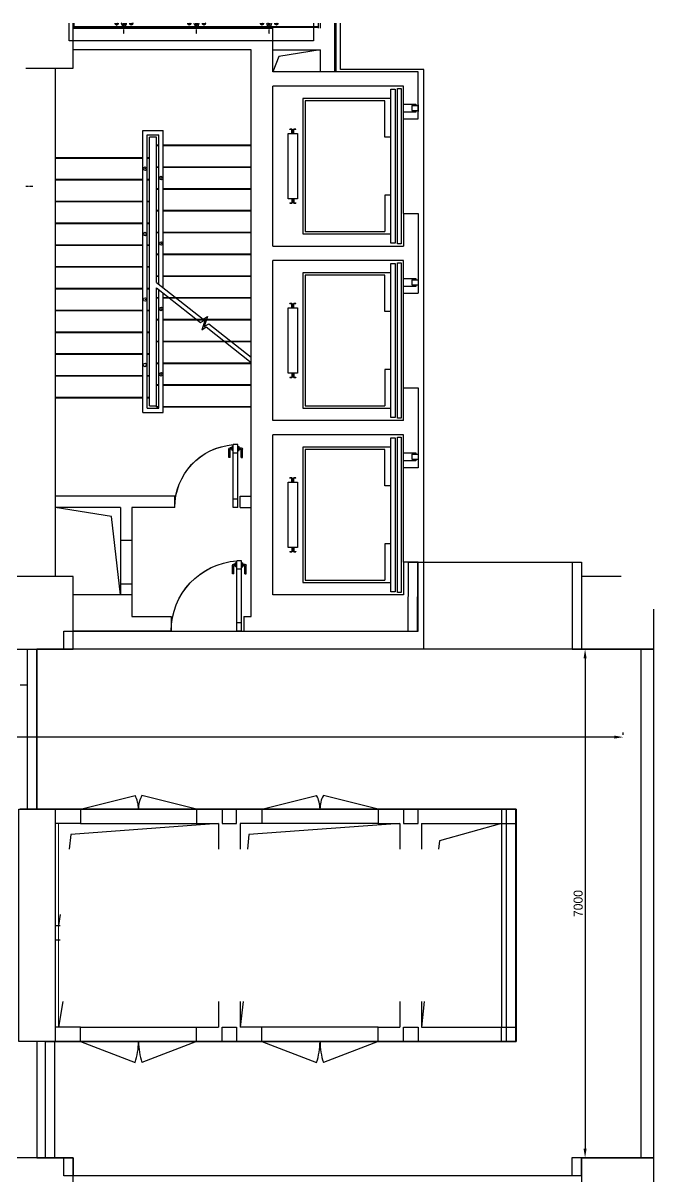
# Model space of a CAD drawing. Header units: millimetres. Extents: x 1339837 to 1379244, y -128283 to -98044.
# Drawn here: x 1359447 to 1368137, y -116664 to -100794 of the extents above; entities that cross this region are included whole.
import ezdxf

# ---------------------------------------------------------------- set-up
doc = ezdxf.new("R2010")
doc.units = ezdxf.units.MM
for name, pattern in [('DASHDOT2', [12.7, 6.35, -3.175, 0, -3.175]), ('HIDDEN', [0.375, 0.25, -0.125]), ('HIDDEN2', [4.7625, 3.175, -1.5875])]:
    doc.linetypes.add(name, pattern=pattern)
for name, color, linetype in [('Baca', 7, 'Continuous'), ('Divar-esas', 7, 'Continuous'), ('Divar-komek', 7, 'Continuous'), ('Kafel', 7, 'Continuous'), ('Lift', 7, 'Continuous'), ('Meheccer', 7, 'Continuous'), ('OFFICE_BOUNDARY', 3, 'Continuous'), ('Pillekan', 7, 'Continuous'), ('plita 2', 7, 'Continuous'), ('Qapi', 7, 'Continuous'), ('Santexnika', 7, 'Continuous'), ('sutun1', 7, 'Continuous')]:
    doc.layers.add(name, color=color, linetype=linetype)
doc.layers.add('plita', color=182, linetype='Continuous', lineweight=5, true_color=0x3a07c5)
doc.layers.add('syse', color=135, linetype='Continuous', lineweight=15)

msp = doc.modelspace()

# ---------------------------------------------------------------- linework, layer by layer
for p, q in [((1363148, -102254), (1363122, -102254)), ((1363122, -102258), (1363122, -102254)), ((1363144, -102258), (1363122, -102258)), ((1363148, -102310), (1363148, -102262)), ((1363152, -102306), (1363152, -102258)), ((1363172, -102314), (1363152, -102314)), ((1363168, -102310), (1363156, -102310)), ((1363172, -102306), (1363172, -102258)), ((1363202, -102254), (1363176, -102254)), ((1363176, -102310), (1363176, -102262)), ((1363202, -102258), (1363180, -102258)), ((1363202, -102258), (1363202, -102254)), ((1363122, -103270), (1363122, -103274)), ((1363122, -103270), (1363144, -103270)), ((1363122, -103274), (1363148, -103274)), ((1363148, -103218), (1363148, -103266)), ((1363152, -103214), (1363172, -103214)), ((1363152, -103222), (1363152, -103270)), ((1363156, -103218), (1363168, -103218)), ((1363172, -103222), (1363172, -103270)), ((1363176, -103218), (1363176, -103266)), ((1363176, -103274), (1363202, -103274)), ((1363180, -103270), (1363202, -103270)), ((1363202, -103270), (1363202, -103274)), ((1363148, -104654), (1363122, -104654)), ((1363122, -104658), (1363122, -104654)), ((1363144, -104658), (1363122, -104658)), ((1363148, -104710), (1363148, -104662)), ((1363152, -104706), (1363152, -104658)), ((1363172, -104714), (1363152, -104714)), ((1363168, -104710), (1363156, -104710)), ((1363172, -104706), (1363172, -104658)), ((1363202, -104654), (1363176, -104654)), ((1363176, -104710), (1363176, -104662)), ((1363202, -104658), (1363180, -104658)), ((1363202, -104658), (1363202, -104654)), ((1363122, -105670), (1363122, -105674)), ((1363122, -105670), (1363144, -105670)), ((1363122, -105674), (1363148, -105674)), ((1363148, -105618), (1363148, -105666)), ((1363152, -105614), (1363172, -105614)), ((1363152, -105622), (1363152, -105670)), ((1363156, -105618), (1363168, -105618)), ((1363172, -105622), (1363172, -105670)), ((1363176, -105618), (1363176, -105666)), ((1363176, -105674), (1363202, -105674)), ((1363180, -105670), (1363202, -105670)), ((1363202, -105670), (1363202, -105674)), ((1363148, -107054), (1363122, -107054)), ((1363122, -107058), (1363122, -107054)), ((1363144, -107058), (1363122, -107058)), ((1363148, -107110), (1363148, -107062)), ((1363152, -107106), (1363152, -107058)), ((1363172, -107114), (1363152, -107114)), ((1363168, -107110), (1363156, -107110)), ((1363172, -107106), (1363172, -107058)), ((1363202, -107054), (1363176, -107054)), ((1363176, -107110), (1363176, -107062)), ((1363202, -107058), (1363180, -107058)), ((1363202, -107058), (1363202, -107054)), ((1363122, -108070), (1363122, -108074)), ((1363122, -108070), (1363144, -108070)), ((1363122, -108074), (1363148, -108074)), ((1363148, -108018), (1363148, -108066)), ((1363152, -108014), (1363172, -108014)), ((1363152, -108022), (1363152, -108070)), ((1363156, -108018), (1363168, -108018)), ((1363172, -108022), (1363172, -108070)), ((1363176, -108018), (1363176, -108066)), ((1363176, -108074), (1363202, -108074)), ((1363180, -108070), (1363202, -108070)), ((1363202, -108070), (1363202, -108074)), ((1364751, -109164), (1364757, -108214)), ((1364757, -108214), (1367008, -108214)), ((1367008, -108214), (1367008, -109414)), ((1360007, -109414), (1360007, -109164)), ((1360007, -109164), (1364751, -109164)), ((1359507, -111614), (1359507, -109414)), ((1359507, -109414), (1360007, -109414)), ((1367008, -109414), (1367957, -109414)), ((1367957, -109414), (1367957, -116414)), ((1366107, -111614), (1359507, -111614)), ((1366107, -114814), (1366107, -111614)), ((1359757, -114814), (1366107, -114814)), ((1359757, -116414), (1359757, -114814)), ((1360007, -116414), (1359757, -116414)), ((1360007, -116664), (1360007, -116414)), ((1367957, -116414), (1367007, -116414)), ((1367007, -116414), (1367007, -116664)), ((1367007, -116664), (1360007, -116664))]:
    msp.add_line(p, q)
at = {"color": 1, "lineweight": 30}
for p, q in [((1364879, -109164), (1364885, -108214)), ((1364885, -108214), (1367137, -108214)), ((1367137, -108214), (1367137, -109414)), ((1360135, -109414), (1360135, -109164)), ((1360135, -109164), (1364879, -109164)), ((1359635, -111614), (1359635, -109414)), ((1359635, -109414), (1360135, -109414)), ((1367137, -109414), (1367957, -109414)), ((1367957, -109414), (1367957, -116414)), ((1366235, -111614), (1359635, -111614)), ((1366235, -114814), (1366235, -111614)), ((1359885, -114814), (1366235, -114814)), ((1359885, -116414), (1359885, -114814)), ((1360135, -116414), (1359885, -116414)), ((1360135, -116664), (1360135, -116414)), ((1367957, -116414), (1367135, -116414)), ((1367135, -116414), (1367135, -116664)), ((1367135, -116664), (1360135, -116664))]:
    msp.add_line(p, q, dxfattribs=at)
at = {"color": 18, "lineweight": -3, "true_color": 0x000000}
for p, q in [((1364879, -109164), (1364885, -108214)), ((1364885, -108214), (1367137, -108214)), ((1367137, -108214), (1367137, -109414)), ((1360135, -109414), (1360135, -109164)), ((1360135, -109164), (1364879, -109164)), ((1359407, -109414), (1360135, -109414)), ((1367137, -109414), (1367957, -109414)), ((1367957, -109414), (1367957, -116414)), ((1366235, -111614), (1359407, -111614)), ((1366235, -114814), (1366235, -111614)), ((1359885, -116414), (1359885, -114814)), ((1359885, -114814), (1366235, -114814)), ((1360135, -116414), (1359885, -116414)), ((1360135, -116664), (1360135, -116414)), ((1367957, -116414), (1367135, -116414)), ((1367135, -116414), (1367135, -116664)), ((1367135, -116664), (1360135, -116664))]:
    msp.add_line(p, q, dxfattribs=at)
at = {"color": 0, "lineweight": -2, "transparency": 16777216}
for p, q in [((1367515, -109414), (1367125, -109414)), ((1367188, -109539), (1367188, -116289)), ((1367714, -110593), (1367714, -110561)), ((1367589, -110623), (1348622, -110623)), ((1367515, -116414), (1367125, -116414))]:
    msp.add_line(p, q, dxfattribs=at)
for points in [[(1359407, -109904), (1359507, -109904)], [(1359407, -111614), (1359507, -111614)]]:
    msp.add_lwpolyline(points)
at = {"extrusion": (0, 0, -1)}
for centre, start, end in [((-1363144, -102262), 90, 180), ((-1363148, -102258), 90, 180), ((-1363152, -102310), -90, 0), ((-1363156, -102306), -90, 0), ((-1363168, -102306), 180, -90), ((-1363176, -102258), 0, 90), ((-1363172, -102310), 180, -90), ((-1363180, -102262), 0, 90), ((-1363144, -103266), 180, -90), ((-1363152, -103218), 0, 90), ((-1363148, -103270), 180, -90), ((-1363156, -103222), 0, 90), ((-1363168, -103222), 90, 180), ((-1363172, -103218), 90, 180), ((-1363176, -103270), -90, 0), ((-1363180, -103266), -90, 0), ((-1363144, -104662), 90, 180), ((-1363148, -104658), 90, 180), ((-1363152, -104710), -90, 0), ((-1363156, -104706), -90, 0), ((-1363168, -104706), 180, -90), ((-1363176, -104658), 0, 90), ((-1363172, -104710), 180, -90), ((-1363180, -104662), 0, 90), ((-1363144, -105666), 180, -90), ((-1363152, -105618), 0, 90), ((-1363148, -105670), 180, -90), ((-1363156, -105622), 0, 90), ((-1363168, -105622), 90, 180), ((-1363172, -105618), 90, 180), ((-1363176, -105670), -90, 0), ((-1363180, -105666), -90, 0), ((-1363144, -107062), 90, 180), ((-1363148, -107058), 90, 180), ((-1363152, -107110), -90, 0), ((-1363156, -107106), -90, 0), ((-1363168, -107106), 180, -90), ((-1363176, -107058), 0, 90), ((-1363172, -107110), 180, -90), ((-1363180, -107062), 0, 90), ((-1363144, -108066), 180, -90), ((-1363152, -108018), 0, 90), ((-1363148, -108070), 180, -90), ((-1363156, -108022), 0, 90), ((-1363168, -108022), 90, 180), ((-1363172, -108018), 90, 180), ((-1363176, -108070), -90, 0), ((-1363180, -108066), -90, 0)]:
    msp.add_arc(centre, 4, start, end, dxfattribs=at)
at = {"color": 0, "transparency": 16777216}
for points in [[(1367167, -109539), (1367209, -109539), (1367188, -109414)], [(1367589, -110602), (1367589, -110644), (1367714, -110623)], [(1367167, -116289), (1367209, -116289), (1367188, -116414)]]:
    msp.add_solid(points, dxfattribs=at)
at = {"layer": 'Baca'}
for p, q in [((1360666, -107586), (1359887, -107464)), ((1360787, -108664), (1360666, -107586)), ((1362137, -111814), (1360107, -111964)), ((1364637, -111814), (1362557, -111964)), ((1366037, -111814), (1365181, -112050)), ((1360107, -111964), (1360080, -112164)), ((1362557, -111964), (1362538, -112164)), ((1365181, -112050), (1365170, -112164)), ((1359957, -113067), (1359937, -113214)), ((1359993, -114264), (1359937, -114614)), ((1362477, -114264), (1362437, -114614)), ((1364970, -114264), (1364937, -114614))]:
    msp.add_line(p, q, dxfattribs=at)
msp.add_lwpolyline([(1363537, -101164), (1362971, -101255), (1362887, -101464)], dxfattribs=at)
at = {"layer": 'Divar-esas'}
for p, q in [((1361537, -107304), (1359887, -107304)), ((1361537, -107464), (1361537, -107304)), ((1362437, -107304), (1362587, -107304)), ((1362437, -107464), (1362437, -107304)), ((1360787, -107464), (1359887, -107464)), ((1360787, -107464), (1360787, -107914)), ((1361537, -107464), (1360947, -107464)), ((1360947, -107464), (1360947, -107914)), ((1362437, -107464), (1362587, -107464)), ((1360787, -107914), (1360947, -107914)), ((1360787, -108514), (1360787, -108664)), ((1360787, -108514), (1360947, -108514)), ((1360947, -108514), (1360947, -108664)), ((1360237, -111614), (1359887, -111614)), ((1360237, -111614), (1360237, -111814)), ((1361837, -111614), (1362737, -111614)), ((1361837, -111614), (1361837, -111814)), ((1362737, -111614), (1362737, -111814)), ((1364337, -111614), (1366237, -111614)), ((1364337, -111614), (1364337, -111814)), ((1366237, -111614), (1366237, -114814)), ((1360237, -111814), (1359887, -111814)), ((1361837, -111814), (1362137, -111814)), ((1362137, -111814), (1362137, -112164)), ((1362437, -111814), (1362437, -112164)), ((1362737, -111814), (1362437, -111814)), ((1364337, -111814), (1364637, -111814)), ((1364637, -111814), (1364637, -112164)), ((1364937, -111814), (1364937, -112164)), ((1364937, -111814), (1366037, -111814)), ((1366037, -111814), (1366037, -114614)), ((1359887, -113214), (1359957, -113214)), ((1359887, -113414), (1359957, -113414)), ((1362137, -114264), (1362137, -114614)), ((1362437, -114264), (1362437, -114614)), ((1364637, -114264), (1364637, -114614)), ((1364937, -114264), (1364937, -114614)), ((1360237, -114614), (1359887, -114614)), ((1360237, -114814), (1360237, -114614)), ((1361837, -114614), (1362137, -114614)), ((1361837, -114814), (1361837, -114614)), ((1362737, -114614), (1362437, -114614)), ((1362737, -114814), (1362737, -114614)), ((1364337, -114814), (1364337, -114614)), ((1364337, -114614), (1364637, -114614)), ((1364937, -114614), (1366037, -114614)), ((1360237, -114814), (1359887, -114814)), ((1361837, -114814), (1362737, -114814)), ((1364337, -114814), (1366237, -114814))]:
    msp.add_line(p, q, dxfattribs=at)
at = {"layer": 'Divar-komek'}
for p, q in [((1363537, -100794), (1363537, -100864)), ((1363737, -100794), (1363737, -101464)), ((1363737, -100794), (1363737, -101464)), ((1362887, -101164), (1363537, -101164)), ((1363537, -101164), (1363537, -101464)), ((1360787, -107914), (1360787, -108514)), ((1360947, -107914), (1360947, -108514)), ((1360237, -111614), (1361837, -111614)), ((1364337, -111614), (1362737, -111614)), ((1360237, -111814), (1361837, -111814)), ((1364337, -111814), (1362737, -111814)), ((1360237, -114614), (1361837, -114614)), ((1364337, -114614), (1362737, -114614)), ((1360237, -114814), (1361837, -114814)), ((1364337, -114814), (1362737, -114814))]:
    msp.add_line(p, q, dxfattribs=at)
at = {"layer": 'Kafel'}
for p, q in [((1360152, -100864), (1360152, -100794)), ((1360152, -100849), (1363517, -100849)), ((1363517, -100864), (1363517, -100794)), ((1363757, -100794), (1363757, -101464))]:
    msp.add_line(p, q, dxfattribs=at)
at = {"layer": 'Lift'}
for p, q in [((1364512, -103824), (1364512, -101704)), ((1364512, -101704), (1364572, -101704)), ((1364572, -101704), (1364572, -103824)), ((1364602, -103834), (1364602, -101694)), ((1364602, -101694), (1364657, -101694)), ((1364602, -101694), (1364657, -101694)), ((1364657, -101694), (1364657, -103834)), ((1363302, -101833), (1363302, -103695)), ((1364512, -101833), (1363302, -101833)), ((1363332, -101864), (1363332, -103664)), ((1364432, -101864), (1363332, -101864)), ((1364432, -102364), (1364432, -101864)), ((1364512, -102364), (1364432, -102364)), ((1364512, -103164), (1364432, -103164)), ((1364432, -103164), (1364432, -103664)), ((1363302, -103695), (1364512, -103695)), ((1363332, -103664), (1364432, -103664)), ((1364572, -103824), (1364512, -103824)), ((1364657, -103834), (1364602, -103834)), ((1364512, -106224), (1364512, -104104)), ((1364512, -104104), (1364572, -104104)), ((1364572, -104104), (1364572, -106224)), ((1364602, -106234), (1364602, -104094)), ((1364602, -104094), (1364657, -104094)), ((1364602, -104094), (1364657, -104094)), ((1364657, -104094), (1364657, -106234)), ((1363302, -104233), (1363302, -106095)), ((1364512, -104233), (1363302, -104233)), ((1363332, -104264), (1363332, -106064)), ((1364432, -104264), (1363332, -104264)), ((1364432, -104764), (1364432, -104264)), ((1364512, -104764), (1364432, -104764)), ((1364512, -105564), (1364432, -105564)), ((1364432, -105564), (1364432, -106064)), ((1363302, -106095), (1364512, -106095)), ((1363332, -106064), (1364432, -106064)), ((1364572, -106224), (1364512, -106224)), ((1364657, -106234), (1364602, -106234)), ((1363302, -106633), (1363302, -108495)), ((1364512, -106633), (1363302, -106633)), ((1364512, -108624), (1364512, -106504)), ((1364512, -106504), (1364572, -106504)), ((1364572, -106504), (1364572, -108624)), ((1364602, -108634), (1364602, -106494)), ((1364602, -106494), (1364657, -106494)), ((1364602, -106494), (1364657, -106494)), ((1364657, -106494), (1364657, -108634)), ((1363332, -106664), (1363332, -108464)), ((1364432, -106664), (1363332, -106664)), ((1364432, -107164), (1364432, -106664)), ((1364512, -107164), (1364432, -107164)), ((1364512, -107964), (1364432, -107964)), ((1364432, -107964), (1364432, -108464)), ((1363302, -108495), (1364512, -108495)), ((1363332, -108464), (1364432, -108464)), ((1364572, -108624), (1364512, -108624)), ((1364657, -108634), (1364602, -108634))]:
    msp.add_line(p, q, dxfattribs=at)
at = {"layer": 'Lift', "linetype": 'Continuous'}
for p, q in [((1364687, -101909), (1364857, -101909)), ((1364857, -102019), (1364687, -102019)), ((1364802, -101929), (1364887, -101929)), ((1364802, -101929), (1364802, -101999)), ((1364802, -101999), (1364887, -101999)), ((1364857, -101909), (1364857, -101929)), ((1364857, -101999), (1364857, -102019)), ((1364887, -101919), (1364890, -101919)), ((1364887, -102009), (1364890, -102009)), ((1364890, -101919), (1364890, -102009)), ((1364687, -104309), (1364857, -104309)), ((1364857, -104419), (1364687, -104419)), ((1364802, -104329), (1364887, -104329)), ((1364802, -104329), (1364802, -104399)), ((1364802, -104399), (1364887, -104399)), ((1364857, -104309), (1364857, -104329)), ((1364857, -104399), (1364857, -104419)), ((1364887, -104319), (1364890, -104319)), ((1364887, -104409), (1364890, -104409)), ((1364890, -104319), (1364890, -104409)), ((1364687, -106709), (1364857, -106709)), ((1364802, -106729), (1364887, -106729)), ((1364802, -106729), (1364802, -106799)), ((1364802, -106799), (1364887, -106799)), ((1364857, -106709), (1364857, -106729)), ((1364857, -106799), (1364857, -106819)), ((1364887, -106719), (1364890, -106719)), ((1364890, -106719), (1364890, -106809)), ((1364857, -106819), (1364687, -106819)), ((1364887, -106809), (1364890, -106809))]:
    msp.add_line(p, q, dxfattribs=at)
at = {"layer": 'Lift', "extrusion": (0, 0, -1)}
for points in [[(-1363227, -103214), (-1363097, -103214), (-1363097, -102314), (-1363227, -102314)], [(-1363227, -105614), (-1363097, -105614), (-1363097, -104714), (-1363227, -104714)], [(-1363227, -108014), (-1363097, -108014), (-1363097, -107114), (-1363227, -107114)]]:
    msp.add_lwpolyline(points, close=True, dxfattribs=at)
at = {"layer": 'Meheccer'}
for p, q in [((1361097, -106154), (1361097, -102274)), ((1361097, -102274), (1361377, -102274)), ((1361157, -106094), (1361157, -102334)), ((1361157, -102334), (1361317, -102334)), ((1361317, -104388), (1361317, -102334)), ((1361377, -104436), (1361377, -102274)), ((1361317, -106094), (1361317, -104462)), ((1361377, -106154), (1361377, -104509)), ((1361097, -106154), (1361377, -106154)), ((1361157, -106094), (1361317, -106094))]:
    msp.add_line(p, q, dxfattribs=at)
for centre, radius in [((1361127, -102799), 25), ((1361127, -102799), 5), ((1361347, -102928), 25), ((1361347, -102928), 5), ((1361127, -103699), 25), ((1361347, -103828), 25), ((1361127, -104599), 25), ((1361347, -104728), 25), ((1361347, -104728), 5), ((1361127, -105499), 25), ((1361347, -105628), 25), ((1361347, -105628), 5)]:
    msp.add_circle(centre, radius, dxfattribs=at)
at = {"layer": 'Meheccer', "linetype": 'HIDDEN2'}
for centre in [(1361127, -103699), (1361347, -103828), (1361127, -104599), (1361127, -105499)]:
    msp.add_circle(centre, 5, dxfattribs=at)
at = {"layer": 'OFFICE_BOUNDARY'}
msp.add_lwpolyline([(1359407, -109414), (1360135, -109414), (1360135, -109164), (1364879, -109164), (1364885, -108214), (1367137, -108214), (1367137, -109414), (1367957, -109414), (1367957, -116414), (1367135, -116414), (1367135, -116664), (1360135, -116664), (1360135, -116414), (1359885, -116414), (1359885, -114814), (1366235, -114814), (1366235, -111614), (1359407, -111614)], dxfattribs=at)
at = {"layer": 'Pillekan'}
for p, q in [((1361187, -106064), (1361187, -102364)), ((1361287, -102364), (1361187, -102364)), ((1361287, -104364), (1361287, -102364)), ((1361287, -102471), (1361317, -102471)), ((1361287, -102478), (1361317, -102478)), ((1361377, -102471), (1362587, -102471)), ((1361377, -102478), (1362587, -102478)), ((1361097, -102649), (1359887, -102649)), ((1361097, -102656), (1359887, -102656)), ((1361187, -102649), (1361157, -102649)), ((1361187, -102656), (1361157, -102656)), ((1361287, -102771), (1361317, -102771)), ((1361287, -102778), (1361317, -102778)), ((1361377, -102771), (1362587, -102771)), ((1361377, -102778), (1362587, -102778)), ((1361097, -102949), (1359887, -102949)), ((1361097, -102956), (1359887, -102956)), ((1361187, -102949), (1361157, -102949)), ((1361187, -102956), (1361157, -102956)), ((1361287, -103071), (1361317, -103071)), ((1361287, -103078), (1361317, -103078)), ((1361377, -103071), (1362587, -103071)), ((1361377, -103078), (1362587, -103078)), ((1361097, -103249), (1359887, -103249)), ((1361097, -103256), (1359887, -103256)), ((1361187, -103249), (1361157, -103249)), ((1361187, -103256), (1361157, -103256)), ((1361287, -103371), (1361317, -103371)), ((1361287, -103378), (1361317, -103378)), ((1361377, -103371), (1362587, -103371)), ((1361377, -103378), (1362587, -103378)), ((1361097, -103549), (1359887, -103549)), ((1361097, -103556), (1359887, -103556)), ((1361187, -103549), (1361157, -103549)), ((1361187, -103556), (1361157, -103556)), ((1361287, -103671), (1361317, -103671)), ((1361287, -103678), (1361317, -103678)), ((1361377, -103671), (1362587, -103671)), ((1361377, -103678), (1362587, -103678)), ((1361097, -103849), (1359887, -103849)), ((1361097, -103856), (1359887, -103856)), ((1361187, -103849), (1361157, -103849)), ((1361187, -103856), (1361157, -103856)), ((1361287, -103971), (1361317, -103971)), ((1361287, -103978), (1361317, -103978)), ((1361377, -103971), (1362587, -103971)), ((1361377, -103978), (1362587, -103978)), ((1361097, -104149), (1359887, -104149)), ((1361097, -104156), (1359887, -104156)), ((1361187, -104149), (1361157, -104149)), ((1361187, -104156), (1361157, -104156)), ((1361287, -104271), (1361317, -104271)), ((1361287, -104278), (1361317, -104278)), ((1361377, -104271), (1362587, -104271)), ((1361377, -104278), (1362587, -104278)), ((1361097, -104449), (1359887, -104449)), ((1361097, -104456), (1359887, -104456)), ((1361187, -104449), (1361157, -104449)), ((1361187, -104456), (1361157, -104456)), ((1361287, -106078), (1361287, -104438)), ((1361287, -104571), (1361317, -104571)), ((1361287, -104578), (1361317, -104578)), ((1361377, -104571), (1362587, -104571)), ((1361377, -104578), (1362587, -104578)), ((1361097, -104749), (1359887, -104749)), ((1361097, -104756), (1359887, -104756)), ((1361187, -104749), (1361157, -104749)), ((1361187, -104756), (1361157, -104756)), ((1361287, -104871), (1361317, -104871)), ((1361287, -104878), (1361317, -104878)), ((1361377, -104871), (1362587, -104871)), ((1361377, -104878), (1362587, -104878)), ((1361097, -105049), (1359887, -105049)), ((1361097, -105056), (1359887, -105056)), ((1361187, -105049), (1361157, -105049)), ((1361187, -105056), (1361157, -105056)), ((1361287, -105171), (1361317, -105171)), ((1361287, -105178), (1361317, -105178)), ((1361377, -105171), (1362587, -105171)), ((1361377, -105178), (1362587, -105178)), ((1361097, -105349), (1359887, -105349)), ((1361097, -105356), (1359887, -105356)), ((1361187, -105349), (1361157, -105349)), ((1361187, -105356), (1361157, -105356)), ((1361287, -105471), (1361317, -105471)), ((1361287, -105478), (1361317, -105478)), ((1361377, -105471), (1362587, -105471)), ((1361377, -105478), (1362587, -105478)), ((1361097, -105649), (1359887, -105649)), ((1361097, -105656), (1359887, -105656)), ((1361187, -105649), (1361157, -105649)), ((1361187, -105656), (1361157, -105656)), ((1361287, -105771), (1361317, -105771)), ((1361287, -105778), (1361317, -105778)), ((1361377, -105771), (1362587, -105771)), ((1361377, -105778), (1362587, -105778)), ((1361097, -105949), (1359887, -105949)), ((1361097, -105956), (1359887, -105956)), ((1361187, -105949), (1361157, -105949)), ((1361187, -105956), (1361157, -105956)), ((1361187, -106064), (1361287, -106064)), ((1361287, -106071), (1361317, -106071)), ((1361287, -106078), (1361317, -106078)), ((1361377, -106071), (1362587, -106071)), ((1361377, -106078), (1362587, -106078))]:
    msp.add_line(p, q, dxfattribs=at)
at = {"layer": 'Pillekan', "linetype": 'Continuous'}
for points in [[(1361287, -104364), (1361927, -104870), (1361989, -104832), (1361943, -104971), (1362006, -104932), (1362587, -105391)], [(1361287, -104438), (1361891, -104915), (1361953, -104877), (1361907, -105016), (1361969, -104977), (1362587, -105465)]]:
    msp.add_lwpolyline(points, dxfattribs=at)
at = {"layer": 'plita', "linetype": 'HIDDEN', "ltscale": 5}
msp.add_line((1359937, -111814), (1359937, -114614), dxfattribs=at)
at = {"layer": 'plita 2'}
for p, q in [((1364687, -103414), (1364687, -102114)), ((1364687, -105814), (1364687, -104514)), ((1364687, -108214), (1364687, -106914))]:
    msp.add_line(p, q, dxfattribs=at)
at = {"layer": 'Qapi', "linetype": 'Continuous'}
for p, q in [((1362325, -106641), (1362299, -106641)), ((1362325, -106641), (1362299, -106641)), ((1362325, -106641), (1362299, -106641)), ((1362326, -106641), (1362299, -106641)), ((1362326, -106641), (1362299, -106641)), ((1362326, -106641), (1362299, -106641)), ((1362325, -106677), (1362325, -106624)), ((1362325, -106677), (1362325, -106624)), ((1362343, -106624), (1362325, -106624)), ((1362326, -106677), (1362326, -106624)), ((1362326, -106677), (1362326, -106624)), ((1362343, -106624), (1362326, -106624)), ((1362405, -106624), (1362423, -106624)), ((1362406, -106624), (1362423, -106624)), ((1362423, -106677), (1362423, -106624)), ((1362423, -106677), (1362423, -106624)), ((1362423, -106677), (1362423, -106624)), ((1362423, -106677), (1362423, -106624)), ((1362423, -106641), (1362450, -106641)), ((1362423, -106641), (1362450, -106641)), ((1362423, -106641), (1362450, -106641)), ((1362423, -106641), (1362450, -106641)), ((1362423, -106641), (1362450, -106641)), ((1362423, -106641), (1362450, -106641)), ((1362281, -106775), (1362281, -106659)), ((1362281, -106775), (1362281, -106659)), ((1362299, -106775), (1362281, -106775)), ((1362299, -106775), (1362281, -106775)), ((1362299, -106775), (1362299, -106659)), ((1362325, -106659), (1362299, -106659)), ((1362299, -106775), (1362299, -106659)), ((1362326, -106659), (1362299, -106659)), ((1362343, -106677), (1362325, -106677)), ((1362343, -106677), (1362326, -106677)), ((1362405, -106677), (1362423, -106677)), ((1362406, -106677), (1362423, -106677)), ((1362423, -106659), (1362450, -106659)), ((1362423, -106659), (1362450, -106659)), ((1362450, -106775), (1362450, -106659)), ((1362450, -106775), (1362450, -106659)), ((1362450, -106775), (1362468, -106775)), ((1362450, -106775), (1362468, -106775)), ((1362468, -106775), (1362468, -106659)), ((1362468, -106775), (1362468, -106659)), ((1362375, -108277), (1362375, -108223)), ((1362375, -108277), (1362375, -108223)), ((1362393, -108223), (1362375, -108223)), ((1362376, -108277), (1362376, -108223)), ((1362376, -108277), (1362376, -108223)), ((1362393, -108223), (1362376, -108223)), ((1362455, -108223), (1362473, -108223)), ((1362456, -108223), (1362473, -108223)), ((1362473, -108277), (1362473, -108223)), ((1362473, -108277), (1362473, -108223)), ((1362473, -108277), (1362473, -108223)), ((1362473, -108277), (1362473, -108223)), ((1362331, -108375), (1362331, -108259)), ((1362331, -108375), (1362331, -108259)), ((1362349, -108375), (1362331, -108375)), ((1362349, -108375), (1362331, -108375)), ((1362375, -108241), (1362349, -108241)), ((1362375, -108241), (1362349, -108241)), ((1362375, -108241), (1362349, -108241)), ((1362376, -108241), (1362349, -108241)), ((1362376, -108241), (1362349, -108241)), ((1362376, -108241), (1362349, -108241)), ((1362349, -108375), (1362349, -108259)), ((1362375, -108259), (1362349, -108259)), ((1362349, -108375), (1362349, -108259)), ((1362376, -108259), (1362349, -108259)), ((1362393, -108277), (1362375, -108277)), ((1362393, -108277), (1362376, -108277)), ((1362455, -108277), (1362473, -108277)), ((1362456, -108277), (1362473, -108277)), ((1362473, -108241), (1362500, -108241)), ((1362473, -108241), (1362500, -108241)), ((1362473, -108241), (1362500, -108241)), ((1362473, -108241), (1362500, -108241)), ((1362473, -108241), (1362500, -108241)), ((1362473, -108241), (1362500, -108241)), ((1362473, -108259), (1362500, -108259)), ((1362473, -108259), (1362500, -108259)), ((1362500, -108375), (1362500, -108259)), ((1362500, -108375), (1362500, -108259)), ((1362500, -108375), (1362518, -108375)), ((1362500, -108375), (1362518, -108375)), ((1362518, -108375), (1362518, -108259)), ((1362518, -108375), (1362518, -108259))]:
    msp.add_line(p, q, dxfattribs=at)
at = {"layer": 'Qapi'}
for p, q in [((1362405, -106597), (1362343, -106597)), ((1362405, -106597), (1362343, -106597)), ((1362343, -107464), (1362343, -106597)), ((1362406, -106597), (1362343, -106597)), ((1362406, -106597), (1362343, -106597)), ((1362343, -107464), (1362343, -106597)), ((1362405, -107464), (1362405, -106597)), ((1362406, -107464), (1362406, -106597)), ((1362405, -106713), (1362343, -106713)), ((1362406, -106713), (1362343, -106713)), ((1362405, -107348), (1362343, -107348)), ((1362406, -107348), (1362343, -107348)), ((1362405, -107464), (1362343, -107464)), ((1362405, -107464), (1362343, -107464)), ((1362406, -107464), (1362343, -107464)), ((1362406, -107464), (1362343, -107464)), ((1362455, -108197), (1362393, -108197)), ((1362393, -109164), (1362393, -108197)), ((1362456, -108197), (1362393, -108197)), ((1362393, -109164), (1362393, -108197)), ((1362455, -109164), (1362455, -108197)), ((1362456, -109164), (1362456, -108197)), ((1362455, -108312), (1362393, -108312)), ((1362455, -108312), (1362393, -108312)), ((1362456, -108312), (1362393, -108312)), ((1362456, -108312), (1362393, -108312)), ((1362455, -109048), (1362393, -109048)), ((1362456, -109048), (1362393, -109048)), ((1362455, -109164), (1362393, -109164)), ((1362456, -109164), (1362393, -109164)), ((1360237, -111614), (1360989, -111426)), ((1361837, -111614), (1361084, -111426)), ((1362737, -111614), (1363489, -111426)), ((1364337, -111614), (1363584, -111426)), ((1360237, -114814), (1360989, -115101)), ((1361837, -114814), (1361084, -115101)), ((1362737, -114814), (1363489, -115101)), ((1364337, -114814), (1363584, -115101))]:
    msp.add_line(p, q, dxfattribs=at)
at = {"layer": 'Qapi', "extrusion": (0, 0, -1)}
for centre, radius, end in [((-1362405, -107464), 869, 85.8935), ((-1362406, -107464), 869, 85.8935), ((-1362455, -109164), 969, 86.3179), ((-1362456, -109164), 969, 86.3179)]:
    msp.add_arc(centre, radius, 0, end, dxfattribs=at)
at = {"layer": 'Qapi', "linetype": 'Continuous', "extrusion": (0, 0, -1)}
for centre, start, end in [((-1362299, -106659), 0, 90), ((-1362299, -106659), 0, 90), ((-1362450, -106659), 90, 180), ((-1362450, -106659), 90, 180), ((-1362349, -108259), 0, 90), ((-1362349, -108259), 0, 90), ((-1362500, -108259), 90, 180), ((-1362500, -108259), 90, 180)]:
    msp.add_arc(centre, 17.8, start, end, dxfattribs=at)
at = {"layer": 'Qapi'}
for centre, radius, start, end in [((1360639, -111614), 398, 0.1217, 28.2784), ((1361434, -111614), 398, 151.7216, 179.8783), ((1363139, -111614), 398, 0.1217, 28.2784), ((1363934, -111614), 398, 151.7216, 179.8783), ((1360142, -114814), 895, 341.2537, 0), ((1361932, -114814), 895, 180, 198.7463), ((1362642, -114814), 895, 341.2537, 0), ((1364432, -114814), 895, 180, 198.7463)]:
    msp.add_arc(centre, radius, start, end, dxfattribs=at)
at = {"layer": 'Santexnika'}
for p, q in [((1360725, -100801), (1360729, -100801)), ((1360729, -100804), (1360729, -100794)), ((1360744, -100804), (1360729, -100804)), ((1360733, -100807), (1360733, -100804)), ((1360741, -100809), (1360741, -100804)), ((1360744, -100804), (1360744, -100794)), ((1360748, -100801), (1360744, -100801)), ((1360892, -100849), (1360782, -100849)), ((1360820, -100794), (1360820, -100797)), ((1360853, -100794), (1360853, -100797)), ((1360925, -100801), (1360929, -100801)), ((1360929, -100804), (1360929, -100794)), ((1360929, -100804), (1360944, -100804)), ((1360932, -100809), (1360932, -100804)), ((1360940, -100807), (1360940, -100804)), ((1360944, -100804), (1360944, -100794)), ((1360948, -100801), (1360944, -100801)), ((1361725, -100801), (1361729, -100801)), ((1361729, -100804), (1361729, -100794)), ((1361744, -100804), (1361729, -100804)), ((1361733, -100807), (1361733, -100804)), ((1361741, -100809), (1361741, -100804)), ((1361744, -100804), (1361744, -100794)), ((1361748, -100801), (1361744, -100801)), ((1361781, -100849), (1361891, -100849)), ((1361820, -100794), (1361820, -100797)), ((1361853, -100794), (1361853, -100797)), ((1361925, -100801), (1361929, -100801)), ((1361929, -100804), (1361929, -100794)), ((1361929, -100804), (1361944, -100804)), ((1361932, -100809), (1361932, -100804)), ((1361940, -100807), (1361940, -100804)), ((1361944, -100804), (1361944, -100794)), ((1361948, -100801), (1361944, -100801)), ((1362725, -100801), (1362729, -100801)), ((1362729, -100804), (1362729, -100794)), ((1362744, -100804), (1362729, -100804)), ((1362733, -100807), (1362733, -100804)), ((1362741, -100809), (1362741, -100804)), ((1362744, -100804), (1362744, -100794)), ((1362748, -100801), (1362744, -100801)), ((1362781, -100849), (1362891, -100849)), ((1362820, -100794), (1362820, -100797)), ((1362853, -100794), (1362853, -100797)), ((1362925, -100801), (1362929, -100801)), ((1362929, -100804), (1362929, -100794)), ((1362929, -100804), (1362944, -100804)), ((1362932, -100809), (1362932, -100804)), ((1362940, -100807), (1362940, -100804)), ((1362944, -100804), (1362944, -100794)), ((1362948, -100801), (1362944, -100801))]:
    msp.add_line(p, q, dxfattribs=at)
at = {"layer": 'Santexnika', "color": 26, "linetype": 'DASHDOT2', "true_color": 0x791e15}
for p, q in [((1360837, -100943), (1360837, -100794)), ((1361837, -100943), (1361837, -100794)), ((1362837, -100943), (1362837, -100794)), ((1359583, -103044), (1359487, -103044))]:
    msp.add_line(p, q, dxfattribs=at)
at = {"layer": 'Santexnika'}
for points in [[(1360712, -100797), (1360712, -100800), (1360714, -100802), (1360716, -100803), (1360719, -100804), (1360722, -100803), (1360724, -100802), (1360726, -100800), (1360726, -100797), (1360726, -100794), (1360726, -100794)], [(1360712, -100794), (1360712, -100794), (1360712, -100797)], [(1360729, -100797), (1360729, -100800), (1360731, -100802), (1360734, -100804), (1360737, -100804), (1360740, -100804), (1360742, -100802), (1360744, -100800), (1360744, -100797), (1360744, -100794)], [(1360729, -100794), (1360729, -100797)], [(1360747, -100797), (1360747, -100800), (1360749, -100802), (1360751, -100803), (1360754, -100804), (1360757, -100803), (1360759, -100802), (1360761, -100800), (1360762, -100797), (1360761, -100794), (1360761, -100794)], [(1360747, -100794), (1360747, -100794), (1360747, -100797)], [(1360800, -100797), (1360803, -100811), (1360811, -100822), (1360822, -100830), (1360837, -100833), (1360851, -100830), (1360862, -100822), (1360870, -100811), (1360873, -100797), (1360872, -100794)], [(1360801, -100794), (1360800, -100797)], [(1360820, -100797), (1360821, -100803), (1360825, -100808), (1360830, -100812), (1360837, -100813), (1360843, -100812), (1360848, -100808), (1360852, -100803), (1360853, -100797), (1360853, -100794)], [(1360821, -100794), (1360820, -100797)], [(1360912, -100797), (1360912, -100800), (1360914, -100802), (1360916, -100803), (1360919, -100804), (1360922, -100803), (1360924, -100802), (1360926, -100800), (1360926, -100797), (1360926, -100794), (1360926, -100794)], [(1360912, -100794), (1360912, -100794), (1360912, -100797)], [(1360929, -100797), (1360929, -100800), (1360931, -100802), (1360934, -100804), (1360937, -100804), (1360940, -100804), (1360942, -100802), (1360944, -100800), (1360944, -100797), (1360944, -100794)], [(1360929, -100794), (1360929, -100797)], [(1360947, -100797), (1360947, -100800), (1360949, -100802), (1360951, -100803), (1360954, -100804), (1360957, -100803), (1360959, -100802), (1360961, -100800), (1360962, -100797), (1360961, -100794), (1360961, -100794)], [(1360947, -100794), (1360947, -100794), (1360947, -100797)], [(1361712, -100797), (1361712, -100800), (1361714, -100802), (1361716, -100803), (1361719, -100804), (1361722, -100803), (1361724, -100802), (1361726, -100800), (1361726, -100797), (1361726, -100794), (1361726, -100794)], [(1361712, -100794), (1361712, -100794), (1361712, -100797)], [(1361729, -100797), (1361729, -100800), (1361731, -100802), (1361734, -100804), (1361737, -100804), (1361740, -100804), (1361742, -100802), (1361744, -100800), (1361744, -100797), (1361744, -100794)], [(1361729, -100794), (1361729, -100797)], [(1361747, -100797), (1361747, -100800), (1361749, -100802), (1361751, -100803), (1361754, -100804), (1361757, -100803), (1361759, -100802), (1361761, -100800), (1361762, -100797), (1361761, -100794), (1361761, -100794)], [(1361747, -100794), (1361747, -100794), (1361747, -100797)], [(1361800, -100797), (1361803, -100811), (1361811, -100822), (1361822, -100830), (1361837, -100833), (1361851, -100830), (1361862, -100822), (1361870, -100811), (1361873, -100797), (1361872, -100794)], [(1361801, -100794), (1361800, -100797)], [(1361820, -100797), (1361821, -100803), (1361825, -100808), (1361830, -100812), (1361837, -100813), (1361843, -100812), (1361848, -100808), (1361852, -100803), (1361853, -100797), (1361853, -100794)], [(1361821, -100794), (1361820, -100797)], [(1361912, -100797), (1361912, -100800), (1361914, -100802), (1361916, -100803), (1361919, -100804), (1361922, -100803), (1361924, -100802), (1361926, -100800), (1361926, -100797), (1361926, -100794), (1361926, -100794)], [(1361912, -100794), (1361912, -100794), (1361912, -100797)], [(1361929, -100797), (1361929, -100800), (1361931, -100802), (1361934, -100804), (1361937, -100804), (1361940, -100804), (1361942, -100802), (1361944, -100800), (1361944, -100797), (1361944, -100794)], [(1361929, -100794), (1361929, -100797)], [(1361947, -100797), (1361947, -100800), (1361949, -100802), (1361951, -100803), (1361954, -100804), (1361957, -100803), (1361959, -100802), (1361961, -100800), (1361962, -100797), (1361961, -100794), (1361961, -100794)], [(1361947, -100794), (1361947, -100794), (1361947, -100797)], [(1362712, -100797), (1362712, -100800), (1362714, -100802), (1362716, -100803), (1362719, -100804), (1362722, -100803), (1362724, -100802), (1362726, -100800), (1362726, -100797), (1362726, -100794), (1362726, -100794)], [(1362712, -100794), (1362712, -100794), (1362712, -100797)], [(1362729, -100797), (1362729, -100800), (1362731, -100802), (1362734, -100804), (1362737, -100804), (1362740, -100804), (1362742, -100802), (1362744, -100800), (1362744, -100797), (1362744, -100794)], [(1362729, -100794), (1362729, -100797)], [(1362747, -100797), (1362747, -100800), (1362749, -100802), (1362751, -100803), (1362754, -100804), (1362757, -100803), (1362759, -100802), (1362761, -100800), (1362762, -100797), (1362761, -100794), (1362761, -100794)], [(1362747, -100794), (1362747, -100794), (1362747, -100797)], [(1362800, -100797), (1362803, -100811), (1362811, -100822), (1362822, -100830), (1362837, -100833), (1362851, -100830), (1362862, -100822), (1362870, -100811), (1362873, -100797), (1362872, -100794)], [(1362801, -100794), (1362800, -100797)], [(1362820, -100797), (1362821, -100803), (1362825, -100808), (1362830, -100812), (1362837, -100813), (1362843, -100812), (1362848, -100808), (1362852, -100803), (1362853, -100797), (1362853, -100794)], [(1362821, -100794), (1362820, -100797)], [(1362912, -100797), (1362912, -100800), (1362914, -100802), (1362916, -100803), (1362919, -100804), (1362922, -100803), (1362924, -100802), (1362926, -100800), (1362926, -100797), (1362926, -100794), (1362926, -100794)], [(1362912, -100794), (1362912, -100794), (1362912, -100797)], [(1362929, -100797), (1362929, -100800), (1362931, -100802), (1362934, -100804), (1362937, -100804), (1362940, -100804), (1362942, -100802), (1362944, -100800), (1362944, -100797), (1362944, -100794)], [(1362929, -100794), (1362929, -100797)], [(1362947, -100797), (1362947, -100800), (1362949, -100802), (1362951, -100803), (1362954, -100804), (1362957, -100803), (1362959, -100802), (1362961, -100800), (1362962, -100797), (1362961, -100794), (1362961, -100794)], [(1362947, -100794), (1362947, -100794), (1362947, -100797)]]:
    msp.add_lwpolyline(points, dxfattribs=at)
at = {"layer": 'Santexnika', "extrusion": (0, 0, -1)}
for centre in [(-1360736, -100814), (-1360937, -100814), (-1361736, -100814), (-1361937, -100814), (-1362736, -100814), (-1362937, -100814)]:
    msp.add_circle(centre, 7.36, dxfattribs=at)
for centre, radius, start, end in [((-1360737, -100797), 22.8, -72.6141, -14.9041), ((-1360737, -100797), 14, -63.7726, -23.7455), ((-1360737, -100797), 22.8, -165.0959, -102.4212), ((-1360737, -100797), 14, -156.2545, -111.2626), ((-1360937, -100797), 22.8, -77.5788, -14.9041), ((-1360937, -100797), 14, -68.7374, -23.7455), ((-1360937, -100797), 14, -156.2545, -116.2274), ((-1360937, -100797), 22.8, -165.0959, -107.3859), ((-1361737, -100797), 22.8, -72.6141, -14.9041), ((-1361737, -100797), 14, -63.7726, -23.7455), ((-1361737, -100797), 22.8, -165.0959, -102.4212), ((-1361737, -100797), 14, -156.2545, -111.2626), ((-1361937, -100797), 22.8, -77.5788, -14.9041), ((-1361937, -100797), 14, -68.7374, -23.7455), ((-1361937, -100797), 14, -156.2545, -116.2274), ((-1361937, -100797), 22.8, -165.0959, -107.3859), ((-1362737, -100797), 22.8, -72.6141, -14.9041), ((-1362737, -100797), 14, -63.7726, -23.7455), ((-1362737, -100797), 22.8, -165.0959, -102.4212), ((-1362737, -100797), 14, -156.2545, -111.2626), ((-1362937, -100797), 22.8, -77.5788, -14.9041), ((-1362937, -100797), 14, -68.7374, -23.7455), ((-1362937, -100797), 14, -156.2545, -116.2274), ((-1362937, -100797), 22.8, -165.0959, -107.3859)]:
    msp.add_arc(centre, radius, start, end, dxfattribs=at)
at = {"layer": 'sutun1', "color": 134}
for p, q in [((1360082, -101039), (1360082, -100794)), ((1363447, -100794), (1363447, -101039)), ((1363817, -101434), (1363820, -100794)), ((1363447, -101039), (1360082, -101039)), ((1363967, -101434), (1363817, -101434)), ((1364967, -101434), (1363967, -101434)), ((1364967, -109414), (1364967, -101434)), ((1368137, -109414), (1364967, -109414)), ((1368137, -116964), (1368137, -109414)), ((1368137, -109414), (1368137, -109414)), ((1368137, -109414), (1368137, -109414))]:
    msp.add_line(p, q, dxfattribs=at)
at = {"layer": 'sutun1'}
for p, q in [((1360137, -101414), (1360137, -100794)), ((1360137, -100864), (1362887, -100864)), ((1362887, -101464), (1362887, -100864)), ((1362587, -101164), (1360137, -101164)), ((1362587, -108964), (1362587, -101164)), ((1359487, -101414), (1360137, -101414)), ((1359887, -101414), (1359887, -108414)), ((1364887, -101464), (1362887, -101464)), ((1364887, -102114), (1364887, -101464)), ((1364687, -101664), (1362887, -101664)), ((1362887, -103864), (1362887, -101664)), ((1364687, -102114), (1364687, -101664)), ((1364687, -102114), (1364887, -102114)), ((1364687, -103414), (1364687, -103864)), ((1364687, -103414), (1364887, -103414)), ((1364887, -103414), (1364887, -104514)), ((1362887, -103864), (1364687, -103864)), ((1364687, -104064), (1362887, -104064)), ((1362887, -105914), (1362887, -104064)), ((1364687, -104064), (1362887, -104064)), ((1362887, -106264), (1362887, -104064)), ((1364687, -104514), (1364687, -104064)), ((1364687, -104514), (1364887, -104514)), ((1364687, -106264), (1364687, -105814)), ((1364687, -105814), (1364887, -105814)), ((1364887, -105814), (1364887, -106914)), ((1364687, -106264), (1362887, -106264)), ((1362887, -108664), (1362887, -106464)), ((1364687, -106464), (1362887, -106464)), ((1362887, -108664), (1362887, -106464)), ((1364687, -106914), (1364687, -106464)), ((1364887, -106914), (1364687, -106914)), ((1364887, -108214), (1364687, -108214)), ((1364687, -108214), (1364687, -108664)), ((1364887, -109164), (1364887, -108214)), ((1367687, -108414), (1367137, -108414)), ((1367137, -108414), (1367137, -109414)), ((1360947, -108664), (1360137, -108664)), ((1360947, -108664), (1360947, -108964)), ((1364687, -108664), (1362887, -108664)), ((1368137, -109414), (1368137, -108864)), ((1360947, -108964), (1361487, -108964)), ((1361487, -108964), (1361487, -109164)), ((1362487, -108964), (1362487, -109164)), ((1362487, -108964), (1362587, -108964)), ((1361487, -109164), (1360137, -109164)), ((1362487, -109164), (1364887, -109164)), ((1367137, -109414), (1368137, -109414)), ((1368137, -116414), (1367137, -116414)), ((1367137, -116414), (1367137, -117414)), ((1368137, -116964), (1368137, -116414))]:
    msp.add_line(p, q, dxfattribs=at)
at = {"layer": 'sutun1', "color": 22}
for p, q in [((1368137, -109414), (1359637, -109414)), ((1359637, -109414), (1359637, -111614)), ((1368137, -116414), (1368137, -109414)), ((1359637, -111614), (1366237, -111614)), ((1366237, -111614), (1366237, -114814)), ((1366237, -114814), (1359637, -114814)), ((1359637, -114814), (1359637, -116414)), ((1359637, -116414), (1360137, -116414)), ((1360137, -116414), (1360137, -116664)), ((1367137, -116664), (1367137, -116414)), ((1367137, -116414), (1368137, -116414))]:
    msp.add_line(p, q, dxfattribs=at)
at = {"layer": 'sutun1'}
for points in [[(1359137, -109414), (1360137, -109414), (1360137, -108414), (1359137, -108414)], [(1362187, -111814), (1362387, -111814), (1362387, -111614), (1362187, -111614)], [(1364687, -111814), (1364887, -111814), (1364887, -111614), (1364687, -111614)], [(1366037, -111814), (1366237, -111814), (1366237, -111614), (1366037, -111614)], [(1362187, -114614), (1362387, -114614), (1362387, -114814), (1362187, -114814)], [(1364687, -114614), (1364887, -114614), (1364887, -114814), (1364687, -114814)], [(1366037, -114614), (1366237, -114614), (1366237, -114814), (1366037, -114814)], [(1359137, -117414), (1360137, -117414), (1360137, -116414), (1359137, -116414)]]:
    msp.add_lwpolyline(points, close=True, dxfattribs=at)
msp.add_lwpolyline([(1359887, -111614), (1359887, -114814), (1359387, -114814), (1359387, -111614), (1359887, -111614), (1359887, -111614)], dxfattribs=at)
at = {"layer": 'syse'}
msp.add_line((1360152, -100839), (1363517, -100839), dxfattribs=at)

# ---------------------------------------------------------------- texts
at = {"color": 0, "transparency": 16777216, "insert": (1367093, -112914), "char_height": 125, "attachment_point": 5, "rotation": 90}
msp.add_mtext('7000', dxfattribs=at)

doc.saveas('drawing.dxf')
